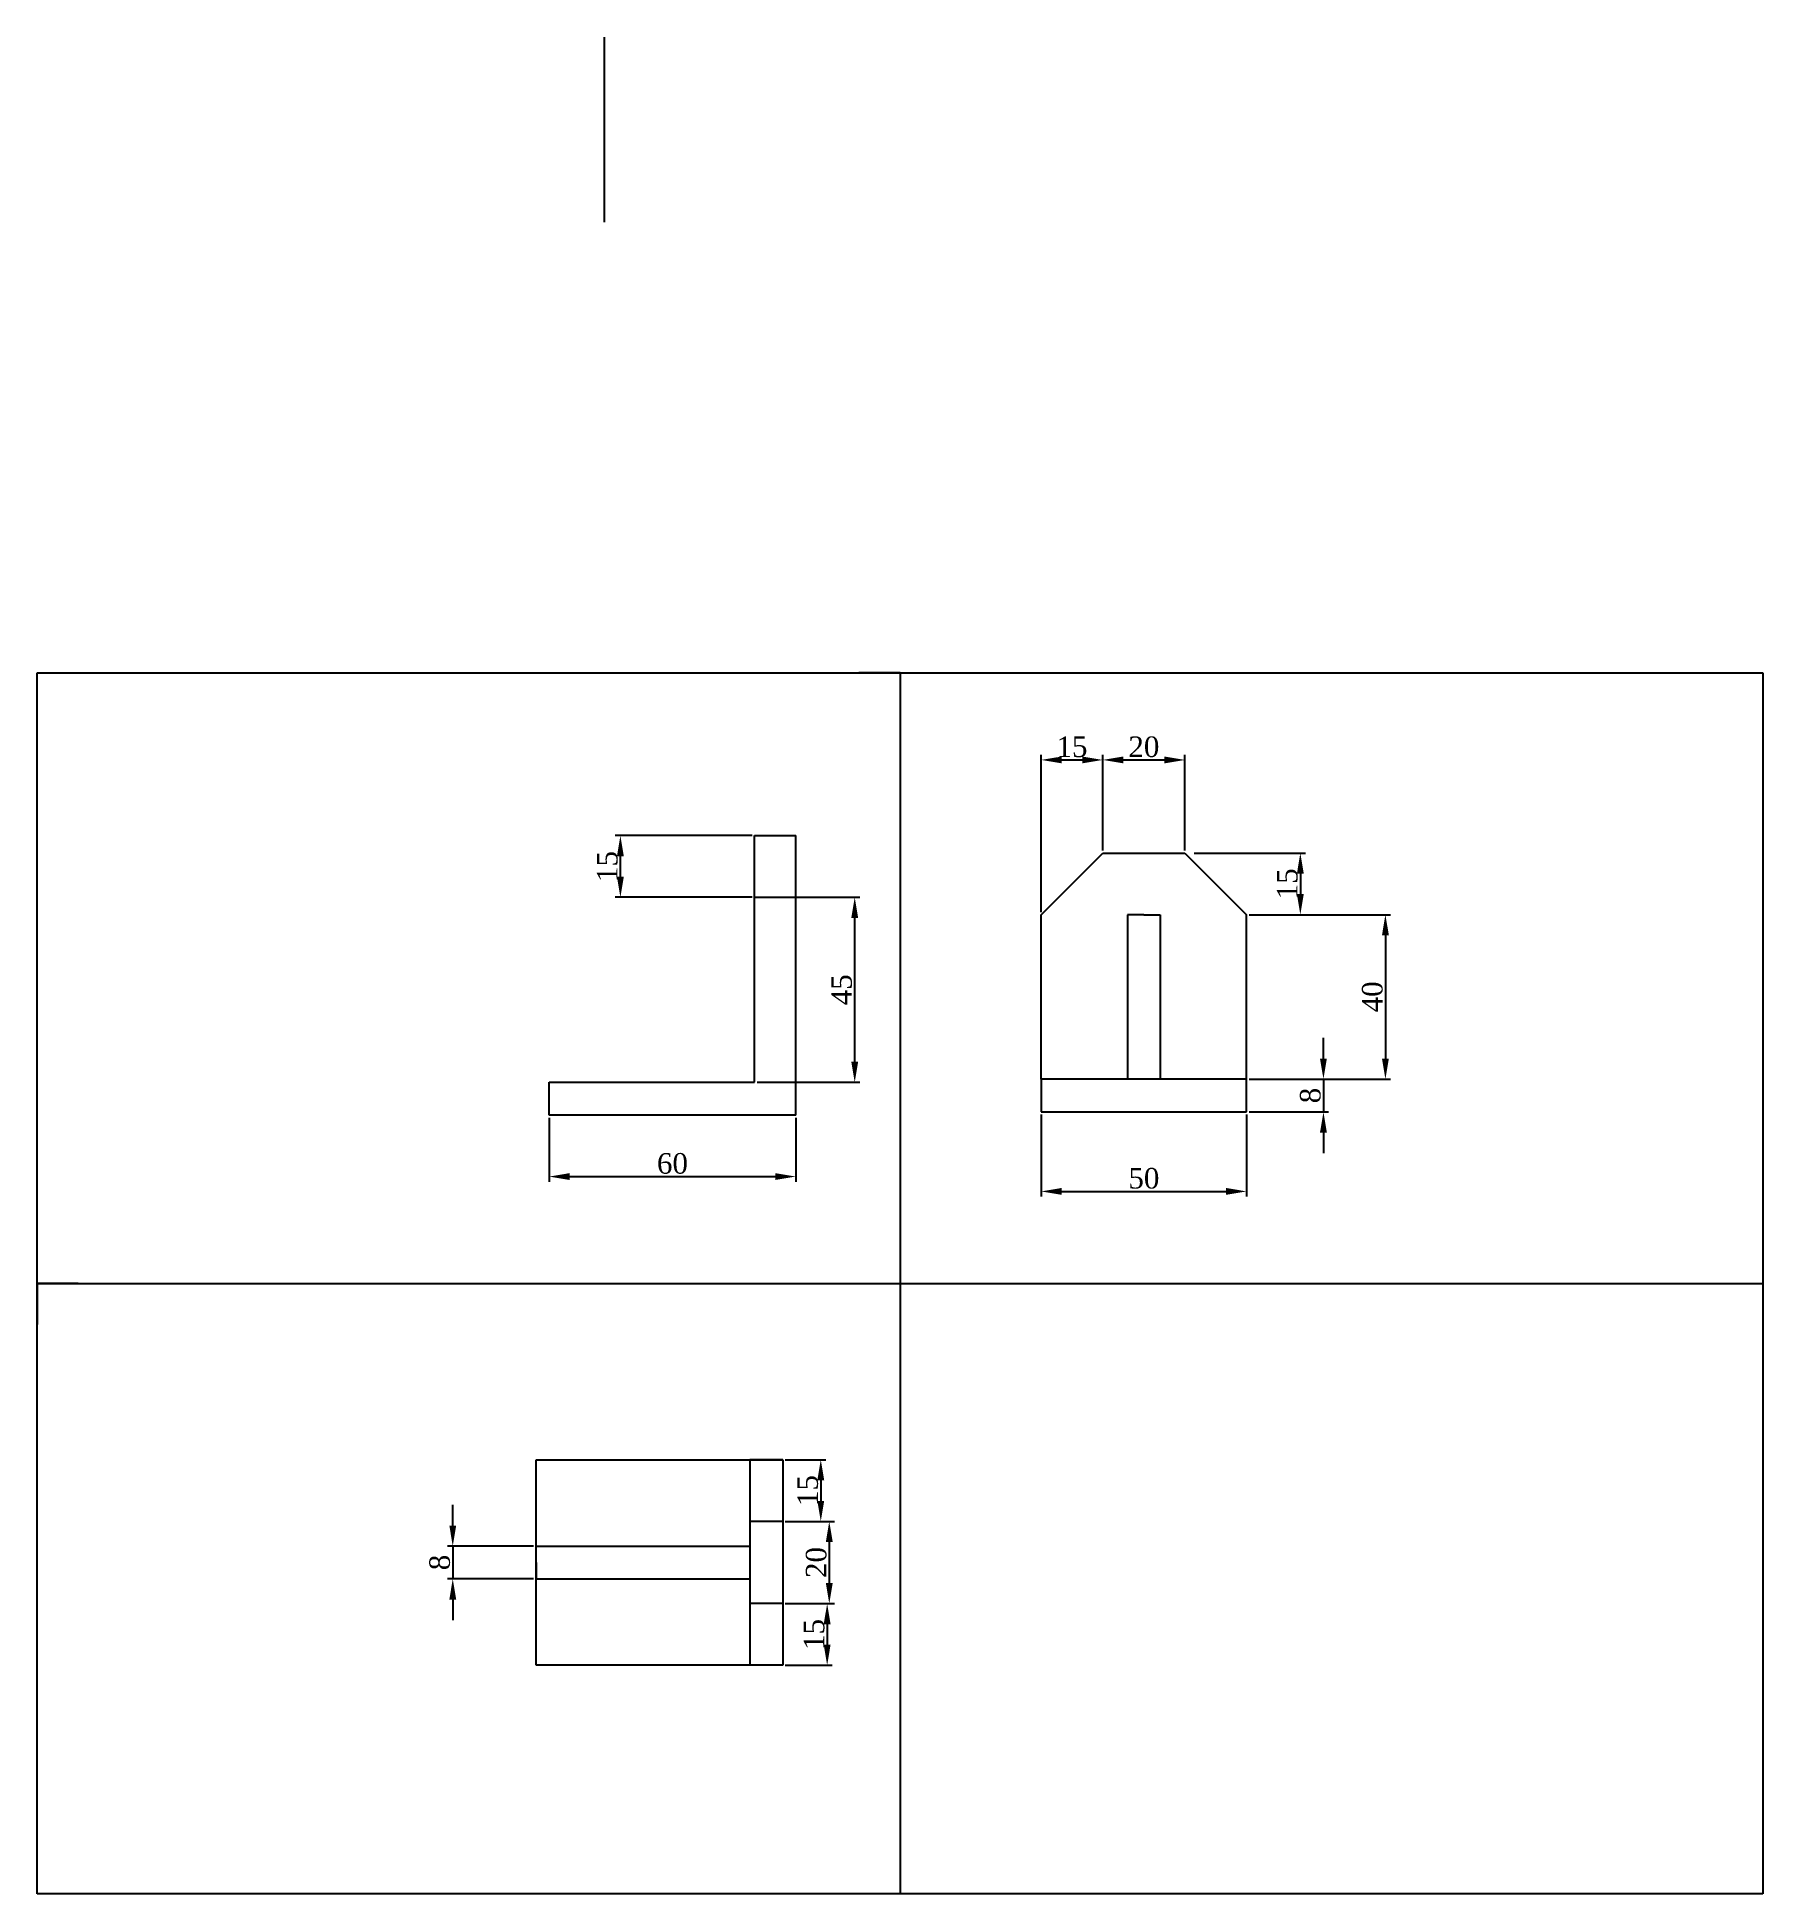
# Model space of a CAD drawing. Header units: millimetres. Extents: x -49 to 371, y -7 to 445.
import ezdxf

# ---------------------------------------------------------------- set-up
doc = ezdxf.new("R2010")
doc.units = ezdxf.units.MM
doc.header["$PDMODE"] = 3
doc.styles.get("Standard").update_dxf_attribs({"font": 'times.ttf', "height": 5})
doc.dimstyles.new('ISO-25', dxfattribs={"dimtxt": 5, "dimasz": 5, "dimexe": 1.25, "dimexo": 0.625, "dimtad": 1, "dimdec": 0, "dimtxsty": 'Standard', "dimcen": 2.5, "dimadec": 0, "dimazin": 0, "dimtfac": 1, "dimtdec": 0, "dimtmove": 0, "dimatfit": 3, "dimfxl": 1, "dimarcsym": 0})

# ---------------------------------------------------------------- blocks, each defined once
blk = doc.blocks.new('*D3')
at = {"color": 0, "lineweight": -2, "transparency": 16777216}
for p, q in [((124.67, 250.8), (91.38, 250.8)), ((92.63, 240.8), (92.63, 245.8)), ((124.67, 235.8), (91.38, 235.8))]:
    blk.add_line(p, q, dxfattribs=at)
at = {"color": 0, "transparency": 16777216}
for points in [[(91.79, 245.8), (93.46, 245.8), (92.63, 250.8)], [(91.79, 240.8), (93.46, 240.8), (92.63, 235.8)]]:
    blk.add_solid(points, dxfattribs=at)
at = {"layer": 'Defpoints', "color": 0, "transparency": 16777216}
for p in [(92.63, 250.8), (125.3, 250.8), (125.3, 235.8)]:
    blk.add_point(p, dxfattribs=at)
at = {"color": 0, "transparency": 16777216, "insert": (89.46, 243.3), "char_height": 5, "attachment_point": 5, "rotation": 90}
blk.add_mtext('15', dxfattribs=at)
blk = doc.blocks.new('*D7')
at = {"color": 0, "lineweight": -2, "transparency": 16777216}
for p, q in [((245.66, 231.58), (280.06, 231.58)), ((278.81, 226.58), (278.81, 196.58)), ((245.66, 191.58), (280.06, 191.58))]:
    blk.add_line(p, q, dxfattribs=at)
at = {"color": 0, "transparency": 16777216}
for points in [[(277.98, 226.58), (279.65, 226.58), (278.81, 231.58)], [(277.98, 196.58), (279.65, 196.58), (278.81, 191.58)]]:
    blk.add_solid(points, dxfattribs=at)
at = {"layer": 'Defpoints', "color": 0, "transparency": 16777216}
for p in [(245.03, 231.58), (245.03, 191.58), (278.81, 191.58)]:
    blk.add_point(p, dxfattribs=at)
at = {"color": 0, "transparency": 16777216, "insert": (275.65, 211.58), "char_height": 5, "attachment_point": 5, "rotation": 90}
blk.add_mtext('40', dxfattribs=at)
blk = doc.blocks.new('*D9')
at = {"color": 0, "lineweight": -2, "transparency": 16777216}
for p, q in [((195.03, 232.2), (195.03, 270.47)), ((200.03, 269.22), (205.03, 269.22)), ((210.03, 247.2), (210.03, 270.47))]:
    blk.add_line(p, q, dxfattribs=at)
at = {"color": 0, "transparency": 16777216}
for points in [[(200.03, 270.05), (200.03, 268.39), (195.03, 269.22)], [(205.03, 270.05), (205.03, 268.39), (210.03, 269.22)]]:
    blk.add_solid(points, dxfattribs=at)
at = {"layer": 'Defpoints', "color": 0, "transparency": 16777216}
for p in [(210.03, 269.22), (210.03, 246.58), (195.03, 231.58)]:
    blk.add_point(p, dxfattribs=at)
at = {"color": 0, "transparency": 16777216, "insert": (202.53, 272.39), "char_height": 5, "attachment_point": 5}
blk.add_mtext('15', dxfattribs=at)
blk = doc.blocks.new('*D10')
at = {"color": 0, "lineweight": -2, "transparency": 16777216}
for p, q in [((210.03, 247.2), (210.03, 270.47)), ((215.03, 269.22), (225.03, 269.22)), ((230.03, 247.2), (230.03, 270.47))]:
    blk.add_line(p, q, dxfattribs=at)
at = {"color": 0, "transparency": 16777216}
for points in [[(215.03, 270.05), (215.03, 268.39), (210.03, 269.22)], [(225.03, 270.05), (225.03, 268.39), (230.03, 269.22)]]:
    blk.add_solid(points, dxfattribs=at)
at = {"layer": 'Defpoints', "color": 0, "transparency": 16777216}
for p in [(230.03, 269.22), (210.03, 246.58), (230.03, 246.58)]:
    blk.add_point(p, dxfattribs=at)
at = {"color": 0, "transparency": 16777216, "insert": (220.03, 272.39), "char_height": 5, "attachment_point": 5}
blk.add_mtext('20', dxfattribs=at)
blk = doc.blocks.new('*D11')
at = {"color": 0, "lineweight": -2, "transparency": 16777216}
for p, q in [((232.26, 246.58), (259.36, 246.58)), ((258.11, 241.58), (258.11, 236.58)), ((245.66, 231.58), (259.36, 231.58))]:
    blk.add_line(p, q, dxfattribs=at)
at = {"color": 0, "transparency": 16777216}
for points in [[(257.28, 241.58), (258.94, 241.58), (258.11, 246.58)], [(257.28, 236.58), (258.94, 236.58), (258.11, 231.58)]]:
    blk.add_solid(points, dxfattribs=at)
at = {"layer": 'Defpoints', "color": 0, "transparency": 16777216}
for p in [(231.64, 246.58), (245.03, 231.58), (258.11, 231.58)]:
    blk.add_point(p, dxfattribs=at)
at = {"color": 0, "transparency": 16777216, "insert": (254.94, 239.08), "char_height": 5, "attachment_point": 5, "rotation": 90}
blk.add_mtext('15', dxfattribs=at)
blk = doc.blocks.new('*D12')
at = {"color": 0, "lineweight": -2, "transparency": 16777216}
for p, q in [((195.03, 182.95), (195.03, 163.01)), ((245.03, 182.95), (245.03, 163.01)), ((200.03, 164.26), (240.03, 164.26))]:
    blk.add_line(p, q, dxfattribs=at)
at = {"color": 0, "transparency": 16777216}
for points in [[(200.03, 165.1), (200.03, 163.43), (195.03, 164.26)], [(240.03, 165.1), (240.03, 163.43), (245.03, 164.26)]]:
    blk.add_solid(points, dxfattribs=at)
at = {"layer": 'Defpoints', "color": 0, "transparency": 16777216}
for p in [(195.03, 183.58), (245.03, 183.58), (245.03, 164.26)]:
    blk.add_point(p, dxfattribs=at)
at = {"color": 0, "transparency": 16777216, "insert": (220.03, 167.43), "char_height": 5, "attachment_point": 5}
blk.add_mtext('50', dxfattribs=at)
blk = doc.blocks.new('*D13')
at = {"color": 0, "lineweight": -2, "transparency": 16777216}
for p, q in [((263.73, 196.58), (263.73, 201.58)), ((245.66, 191.58), (264.98, 191.58)), ((263.73, 191.58), (263.73, 183.58)), ((245.66, 183.58), (264.98, 183.58)), ((263.73, 178.58), (263.73, 173.58))]:
    blk.add_line(p, q, dxfattribs=at)
at = {"color": 0, "transparency": 16777216}
for points in [[(262.89, 196.58), (264.56, 196.58), (263.73, 191.58)], [(262.89, 178.58), (264.56, 178.58), (263.73, 183.58)]]:
    blk.add_solid(points, dxfattribs=at)
at = {"layer": 'Defpoints', "color": 0, "transparency": 16777216}
for p in [(245.03, 191.58), (245.03, 183.58), (263.73, 183.58)]:
    blk.add_point(p, dxfattribs=at)
at = {"color": 0, "transparency": 16777216, "insert": (260.56, 187.58), "char_height": 5, "attachment_point": 5, "rotation": 90}
blk.add_mtext('8', dxfattribs=at)
blk = doc.blocks.new('*D17')
at = {"color": 0, "lineweight": -2, "transparency": 16777216}
for p, q in [((132.76, 98.99), (142.65, 98.99)), ((141.4, 93.99), (141.4, 88.99)), ((132.76, 83.99), (142.65, 83.99))]:
    blk.add_line(p, q, dxfattribs=at)
at = {"color": 0, "transparency": 16777216}
for points in [[(140.56, 93.99), (142.23, 93.99), (141.4, 98.99)], [(140.56, 88.99), (142.23, 88.99), (141.4, 83.99)]]:
    blk.add_solid(points, dxfattribs=at)
at = {"layer": 'Defpoints', "color": 0, "transparency": 16777216}
for p in [(132.13, 98.99), (132.13, 83.99), (141.4, 83.99)]:
    blk.add_point(p, dxfattribs=at)
at = {"color": 0, "transparency": 16777216, "insert": (138.23, 91.49), "char_height": 5, "attachment_point": 5, "rotation": 90}
blk.add_mtext('15', dxfattribs=at)
blk = doc.blocks.new('*D18')
at = {"color": 0, "lineweight": -2, "transparency": 16777216}
for p, q in [((132.76, 83.99), (144.71, 83.99)), ((143.46, 78.99), (143.46, 68.99)), ((132.76, 63.99), (144.71, 63.99))]:
    blk.add_line(p, q, dxfattribs=at)
at = {"color": 0, "transparency": 16777216}
for points in [[(142.63, 78.99), (144.3, 78.99), (143.46, 83.99)], [(142.63, 68.99), (144.3, 68.99), (143.46, 63.99)]]:
    blk.add_solid(points, dxfattribs=at)
at = {"layer": 'Defpoints', "color": 0, "transparency": 16777216}
for p in [(132.13, 83.99), (132.13, 63.99), (143.46, 63.99)]:
    blk.add_point(p, dxfattribs=at)
at = {"color": 0, "transparency": 16777216, "insert": (140.3, 73.99), "char_height": 5, "attachment_point": 5, "rotation": 90}
blk.add_mtext('20', dxfattribs=at)
blk = doc.blocks.new('*D20')
at = {"color": 0, "lineweight": -2, "transparency": 16777216}
for p, q in [((132.76, 63.99), (144.2, 63.99)), ((142.95, 58.99), (142.95, 53.99)), ((132.76, 48.99), (144.2, 48.99))]:
    blk.add_line(p, q, dxfattribs=at)
at = {"color": 0, "transparency": 16777216}
for points in [[(142.11, 58.99), (143.78, 58.99), (142.95, 63.99)], [(142.11, 53.99), (143.78, 53.99), (142.95, 48.99)]]:
    blk.add_solid(points, dxfattribs=at)
at = {"layer": 'Defpoints', "color": 0, "transparency": 16777216}
for p in [(132.13, 63.99), (132.13, 48.99), (142.95, 48.99)]:
    blk.add_point(p, dxfattribs=at)
at = {"color": 0, "transparency": 16777216, "insert": (139.78, 56.49), "char_height": 5, "attachment_point": 5, "rotation": 90}
blk.add_mtext('15', dxfattribs=at)
blk = doc.blocks.new('*D21')
at = {"color": 0, "lineweight": -2, "transparency": 16777216}
for p, q in [((75.3, 182.18), (75.3, 166.62)), ((135.3, 182.18), (135.3, 166.62)), ((80.3, 167.87), (130.3, 167.87))]:
    blk.add_line(p, q, dxfattribs=at)
at = {"color": 0, "transparency": 16777216}
for points in [[(80.3, 168.71), (80.3, 167.04), (75.3, 167.87)], [(130.3, 168.71), (130.3, 167.04), (135.3, 167.87)]]:
    blk.add_solid(points, dxfattribs=at)
at = {"layer": 'Defpoints', "color": 0, "transparency": 16777216}
for p in [(75.3, 182.8), (135.3, 182.8), (135.3, 167.87)]:
    blk.add_point(p, dxfattribs=at)
at = {"color": 0, "transparency": 16777216, "insert": (105.3, 171.04), "char_height": 5, "attachment_point": 5}
blk.add_mtext('60', dxfattribs=at)
blk = doc.blocks.new('*D22')
at = {"color": 0, "lineweight": -2, "transparency": 16777216}
for p, q in [((125.92, 235.8), (150.91, 235.8)), ((149.66, 195.8), (149.66, 230.8)), ((125.92, 190.8), (150.91, 190.8))]:
    blk.add_line(p, q, dxfattribs=at)
at = {"color": 0, "transparency": 16777216}
for points in [[(148.83, 230.8), (150.49, 230.8), (149.66, 235.8)], [(148.83, 195.8), (150.49, 195.8), (149.66, 190.8)]]:
    blk.add_solid(points, dxfattribs=at)
at = {"layer": 'Defpoints', "color": 0, "transparency": 16777216}
for p in [(125.3, 235.8), (149.66, 235.8), (125.3, 190.8)]:
    blk.add_point(p, dxfattribs=at)
at = {"color": 0, "transparency": 16777216, "insert": (146.49, 213.3), "char_height": 5, "attachment_point": 5, "rotation": 90}
blk.add_mtext('45', dxfattribs=at)
blk = doc.blocks.new('*D25')
at = {"color": 0, "lineweight": -2, "transparency": 16777216}
for p, q in [((51.83, 82.99), (51.83, 87.99)), ((71.51, 77.99), (50.58, 77.99)), ((51.83, 77.99), (51.83, 69.99)), ((71.51, 69.99), (50.58, 69.99)), ((51.83, 64.99), (51.83, 59.99))]:
    blk.add_line(p, q, dxfattribs=at)
at = {"color": 0, "transparency": 16777216}
for points in [[(51, 82.99), (52.67, 82.99), (51.83, 77.99)], [(51, 64.99), (52.67, 64.99), (51.83, 69.99)]]:
    blk.add_solid(points, dxfattribs=at)
at = {"layer": 'Defpoints', "color": 0, "transparency": 16777216}
for p in [(72.13, 77.99), (51.83, 69.99), (72.13, 69.99)]:
    blk.add_point(p, dxfattribs=at)
at = {"color": 0, "transparency": 16777216, "insert": (48.67, 73.99), "char_height": 5, "attachment_point": 5, "rotation": 90}
blk.add_mtext('8', dxfattribs=at)

msp = doc.modelspace()

# ---------------------------------------------------------------- linework, layer by layer
for p, q in [((88.75, 400.05), (88.75, 445.05)), ((-49.32, 290.38), (370.68, 290.38)), ((-49.32, -6.62), (-49.32, 290.38)), ((160.68, 290.38), (150.68, 290.38)), ((160.68, 290.38), (160.68, -6.62)), ((160.68, 290.38), (170.68, 290.38)), ((370.68, 290.38), (370.68, -6.62)), ((125.3, 235.8), (125.3, 250.8)), ((125.3, 250.8), (135.3, 250.8)), ((135.3, 182.8), (135.3, 250.8)), ((195.03, 231.58), (210.03, 246.58)), ((210.03, 246.58), (215.03, 246.58)), ((215.03, 246.58), (230.03, 246.58)), ((230.03, 246.58), (245.03, 231.58)), ((125.3, 190.8), (125.3, 235.8)), ((125.3, 235.8), (135.3, 235.8)), ((195.03, 191.58), (195.03, 231.58)), ((195.03, 231.58), (195.03, 231.58)), ((220.03, 231.58), (216.03, 231.58)), ((216.03, 231.58), (216.03, 191.58)), ((220.03, 231.58), (224.03, 231.58)), ((224.03, 231.58), (224.03, 191.58)), ((245.03, 191.58), (245.03, 231.58)), ((75.3, 182.8), (75.3, 190.8)), ((75.3, 190.8), (125.3, 190.8)), ((245.03, 191.58), (195.03, 191.58)), ((195.03, 191.58), (195.03, 183.58)), ((245.03, 183.58), (245.03, 191.58)), ((135.3, 182.8), (75.3, 182.8)), ((195.03, 183.58), (245.03, 183.58)), ((-49.32, 141.88), (-49.32, 151.88)), ((-49.32, 141.88), (370.68, 141.88)), ((-49.32, 141.88), (-39.32, 141.88)), ((-39.32, 141.88), (-49.32, 141.88)), ((-49.32, 141.88), (-49.32, 131.88)), ((72.13, 48.99), (72.13, 98.99)), ((72.13, 98.99), (132.13, 98.99)), ((132.13, 98.99), (124.13, 98.99)), ((132.13, 98.99), (124.13, 98.99)), ((124.13, 98.99), (124.13, 48.99)), ((132.13, 98.99), (132.13, 83.99)), ((132.13, 83.99), (124.13, 83.99)), ((132.13, 83.99), (132.13, 63.99)), ((72.13, 73.99), (72.13, 77.99)), ((72.13, 77.99), (124.13, 77.99)), ((72.13, 73.99), (72.13, 69.99)), ((72.13, 69.99), (124.13, 69.99)), ((132.13, 63.99), (124.13, 63.99)), ((132.13, 63.99), (132.13, 48.99)), ((132.13, 48.99), (72.13, 48.99)), ((370.68, -6.62), (-49.32, -6.62))]:
    msp.add_line(p, q)

# ---------------------------------------------------------------- dimensions: what is measured, and where the dimension line sits
for base, p1, p2, picture, middle in [((210.03, 269.22), (195.03, 231.58), (210.03, 246.58), '*D9', (202.53, 272.39)), ((230.03, 269.22), (210.03, 246.58), (230.03, 246.58), '*D10', (220.03, 272.39)), ((135.3, 167.87), (75.3, 182.8), (135.3, 182.8), '*D21', (105.3, 171.04)), ((245.03, 164.26), (195.03, 183.58), (245.03, 183.58), '*D12', (220.03, 167.43))]:
    dim = msp.add_linear_dim(base=base, p1=p1, p2=p2, dimstyle='ISO-25')
    dim.commit()
    dim.dimension.update_dxf_attribs({"geometry": picture, "text_midpoint": middle})
for base, p1, p2, picture, middle in [((92.63, 250.8), (125.3, 235.8), (125.3, 250.8), '*D3', (89.46, 243.3)), ((258.11, 231.58), (231.64, 246.58), (245.03, 231.58), '*D11', (254.94, 239.08)), ((149.66, 235.8), (125.3, 190.8), (125.3, 235.8), '*D22', (146.49, 213.3)), ((278.81, 191.58), (245.03, 231.58), (245.03, 191.58), '*D7', (275.65, 211.58)), ((263.73, 183.58), (245.03, 191.58), (245.03, 183.58), '*D13', (260.56, 187.58)), ((141.4, 83.99), (132.13, 98.99), (132.13, 83.99), '*D17', (138.23, 91.49)), ((51.83, 69.99), (72.13, 77.99), (72.13, 69.99), '*D25', (48.67, 73.99)), ((143.46, 63.99), (132.13, 83.99), (132.13, 63.99), '*D18', (140.3, 73.99)), ((142.95, 48.99), (132.13, 63.99), (132.13, 48.99), '*D20', (139.78, 56.49))]:
    dim = msp.add_linear_dim(base=base, p1=p1, p2=p2, angle=90, dimstyle='ISO-25')
    dim.commit()
    dim.dimension.update_dxf_attribs({"geometry": picture, "text_midpoint": middle})

doc.saveas('drawing.dxf')
